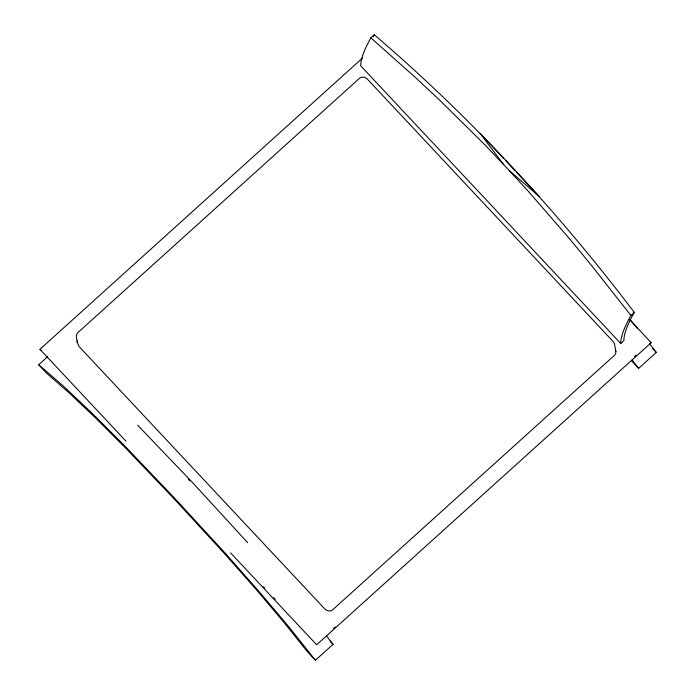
<?xml version="1.0" encoding="UTF-8"?>
<svg xmlns="http://www.w3.org/2000/svg" width="695" height="695" viewBox="0 0 695 695"><rect width="100%" height="100%" fill="white"/><g stroke="black" fill="none" stroke-linecap="round" stroke-linejoin="round"><path stroke-width="1.04" d="M77.241 342.496C77.067 339.368 75.095 335.424 77.692 332.775L359.784 78.04C362.191 76.137 365.57 77.249 367.525 79.273L612.947 341.349L614.389 343.504L615.883 351.609L615.622 353.651L614.562 355.241L332.462 609.984C330.021 611.913 326.589 610.783 324.608 608.733L79.178 346.649L77.241 342.496L77.501 340.454M370.861 37.843L374.266 34.75C470.863 117.351 557.538 211.167 634.283 312.403L633.866 313.15A265.012 43.099 -43.1 0 0 623.936 339.195L623.91 340.628L620.731 343.469L360.714 65.808A269.295 43.794 -43.1 0 1 370.861 37.843L416.626 78.596L439.388 99.898L484.337 144.299L506.881 167.973L528.087 191.021L570.369 239.749L590.924 264.717L630.895 315.461A269.295 43.794 -43.1 0 0 620.731 343.469M630.878 315.495L634.283 312.403M374.266 34.75L373.849 35.497A265.012 43.099 -43.1 0 0 373.215 36.635M125.995 441.195L39.945 349.298L362.425 58.093M326.494 635.968L333.053 644.326L315.417 660.25L307.329 651.615L282.987 621.174L255.673 588.926L224.511 553.62L175.14 499.94L126.116 448.553L95.693 418.086L69.517 393.222L46.791 373.397L38.703 364.771L47.521 356.804M333.583 628.332L335.19 626.881M634.492 356.596L636.099 355.145M629.687 319.709L651.198 342.678L316.651 644.786L230.601 552.89M631.312 360.505L638.662 368.35L656.297 352.435L649.738 344.068M649.721 343.243L651.198 342.678M39.945 349.298L41.665 350.323M38.703 364.771L62.95 385.69L90.645 411.822L124.57 445.738L174.923 498.515L225.632 553.654L260.408 593.096L289.363 627.455L315.417 660.25M509.444 170.727L538.99 196.251L516.159 171.874M137.636 425.192L192.55 482.591L247.655 542.656M188.423 479.394L189.874 480.931M503.64 158.503L480.071 133.336L503.276 164.133M505.847 160.858L514.682 170.292M652.622 348.508L656.297 352.435M330.108 641.19L333.053 644.326M263.336 586.623L264.821 588.205M273.708 597.7L275.194 599.281M630.235 319.639L637.046 328.092M632.103 359.993L638.662 368.35M615.492 350.158L615.883 351.609"/></g></svg>
